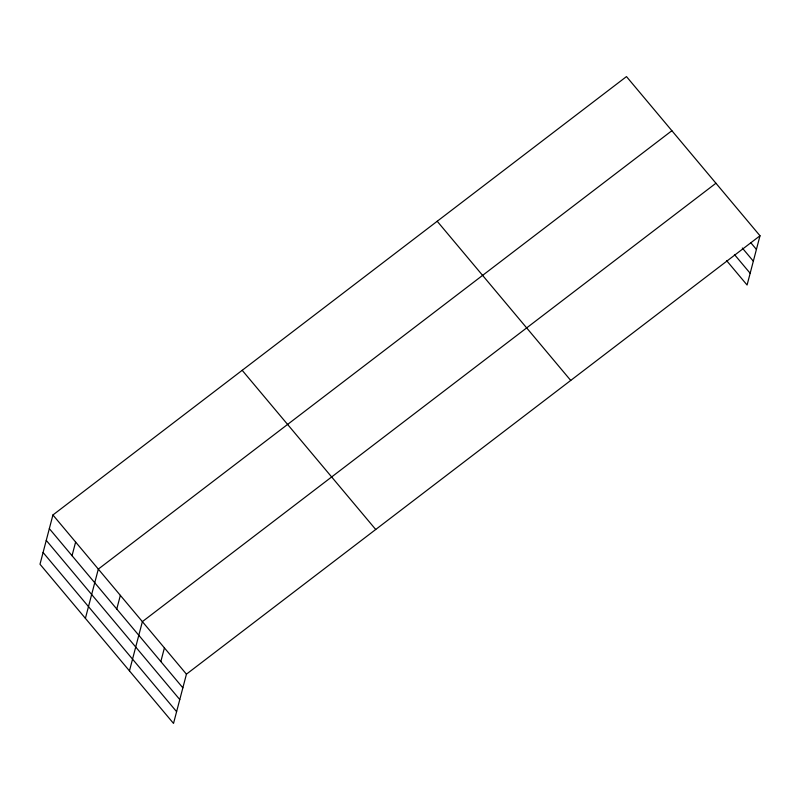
<?xml version="1.0" encoding="UTF-8"?>
<svg xmlns="http://www.w3.org/2000/svg" width="800" height="800" viewBox="0 0 800 800"><rect width="100%" height="100%" fill="white"/><g stroke="black" fill="none" stroke-linecap="round" stroke-linejoin="round"><path stroke-width="1.2" d="M52.92 514.98L40 564.23L173.52 723.41L186.44 674.16L760 235.77L626.48 76.59L52.92 514.98L186.44 674.16M72.04 555.7L75.62 542.04M85.4 618.35L98.32 569.1L671.88 130.71M116.77 609.02L120.35 595.37M129.46 670.88L142.38 621.63L715.94 183.24M160.83 661.55L164.41 647.89M760 235.77L747.08 285.02L726.62 260.63M750.91 242.86L756.42 249.42M742.32 248.04L753.34 261.17M734.42 254.51L750.16 273.27M437.2 221.26L570.73 380.44M242.19 370.31L375.72 529.49M49.34 528.64L182.86 687.81M46.26 540.38L179.78 699.56M43.08 552.48L176.6 711.66"/></g></svg>
